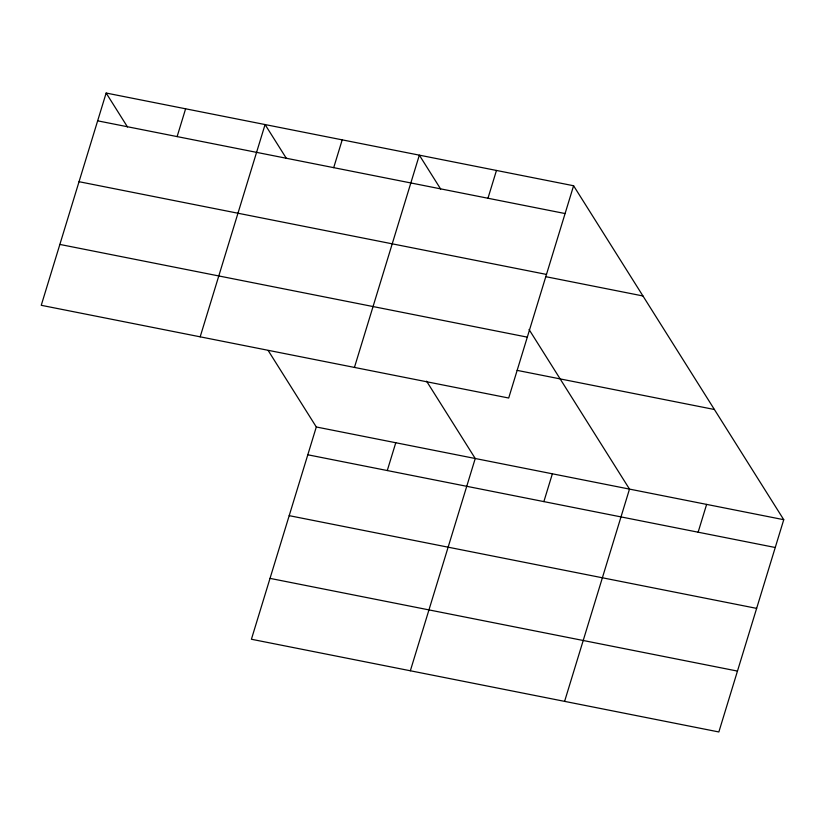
<?xml version="1.0" encoding="UTF-8"?>
<svg xmlns="http://www.w3.org/2000/svg" width="825" height="825" viewBox="0 0 825 825"><rect width="100%" height="100%" fill="white"/><g stroke="black" fill="none" stroke-linecap="round" stroke-linejoin="round"><path stroke-width="1.24" d="M106.147 93.039L41.25 305.302L508.695 398.021L573.592 185.749L106.147 93.039L127.483 126.947M177.117 136.599L185.615 108.797M200.176 336.827L265.073 124.554L286.419 158.472M333.702 167.661L342.21 139.858M268.29 350.687L316.305 426.979L251.408 639.251L718.853 731.961L783.75 519.698L573.592 185.749M354.441 367.424L419.337 155.152L440.674 189.069M387.276 470.539L395.773 442.747M487.967 198.248L496.464 170.455M410.345 670.766L475.241 458.504L426.556 381.15M543.871 501.6L552.368 473.808M564.599 701.363L629.496 489.101L529.042 329.484M698.125 532.197L706.623 504.405M97.649 120.832L565.094 213.551M79.035 181.706L546.48 274.426M545.583 276.643L642.943 295.958M59.864 244.427L527.309 337.147M517.151 370.373L714.398 409.499M316.305 426.979L783.75 519.698M307.808 454.781L775.252 547.501M289.193 515.656L756.638 608.376M270.022 578.377L737.467 671.086"/></g></svg>
